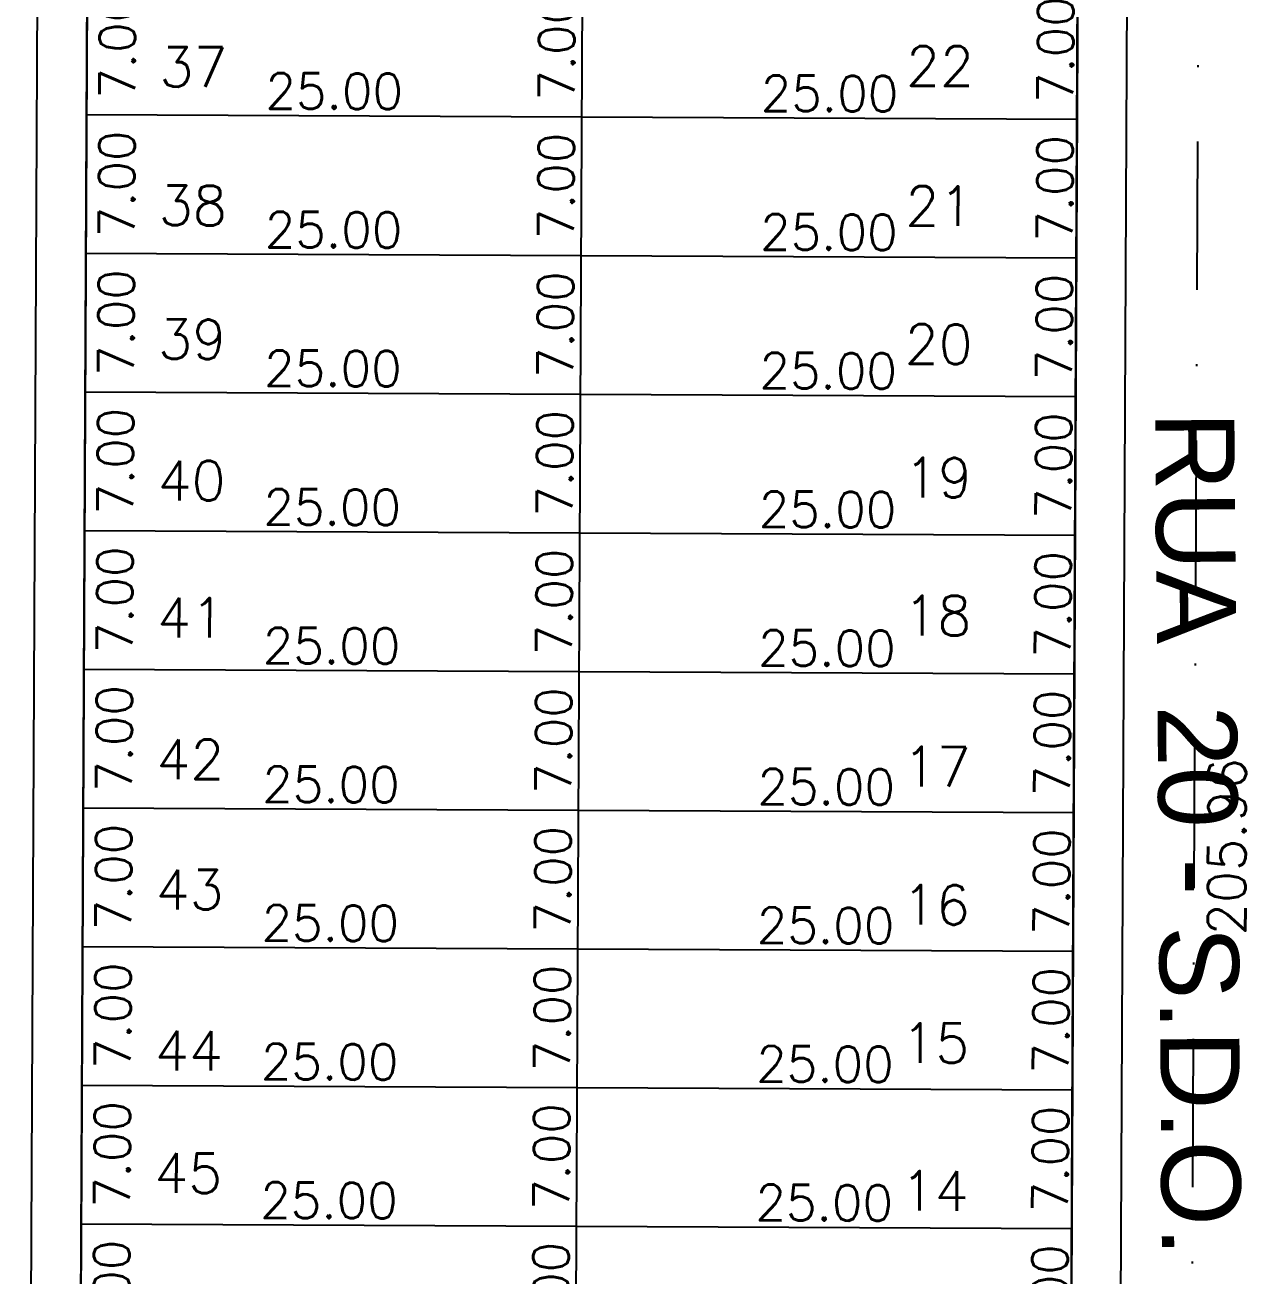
# Model space of a CAD drawing. Header units: millimetres. Extents: x -4430026 to 4783824, y 584 to 9593110.
# Drawn here: x 2801.4 to 2863.3, y 1777.1 to 1840.2 of the extents above; entities that cross this region are included whole.
import ezdxf
from ezdxf.enums import TextEntityAlignment as Align

# ---------------------------------------------------------------- set-up
doc = ezdxf.new("R2010")
doc.units = ezdxf.units.MM
doc.linetypes.add('DASHDOT', pattern=[1, 0.5, -0.25, 0, -0.25])
doc.linetypes.add('HIDDEN2', pattern=[0.1875, 0.125, -0.0625])
for name, color, linetype in [('boundary filipe', 6, 'Continuous'), ('Calçada', 1, 'Continuous'), ('Cota', 8, 'Continuous'), ('COTAS', 8, 'Continuous'), ('Lotes', 2, 'Continuous'), ('Nomes de Ruas', 3, 'Continuous'), ('Numero de lotes', 5, 'Continuous'), ('Projeção', 8, 'HIDDEN2'), ('QUADRA', 4, 'Continuous')]:
    doc.layers.add(name, color=color, linetype=linetype)
doc.styles.add('arcad1', font='romans.shx')
doc.styles.add('ARIAL', font='arial.ttf', dxfattribs={"height": 0.25})
doc.styles.add('ROMANS', font='romans.shx')
doc.dimstyles.new('BOLA100', dxfattribs={"dimscale": 0, "dimtxt": 1.9, "dimasz": 0.18, "dimexe": 0.18, "dimexo": 0.063, "dimgap": 0, "dimtad": 1, "dimzin": 4, "dimdsep": 46, "dimtxsty": 'ROMANS', "dimcen": 0.09, "dimse1": 1, "dimse2": 1, "dimsd1": 1, "dimsd2": 1, "dimclrt": 256, "dimaunit": 1, "dimadec": 4, "dimazin": 0, "dimtfac": 1.2, "dimtix": 1, "dimtmove": 2, "dimatfit": 3, "dimfxl": 1, "dimtvp": 2, "dimtolj": 1, "dimtzin": 4, "dimarcsym": 0})
doc.dimstyles.get("Standard").update_dxf_attribs({"dimtxt": 0.18, "dimasz": 0.18, "dimexe": 0.18, "dimexo": 0.0625, "dimgap": 0.09, "dimtad": 0, "dimtih": 1, "dimtoh": 1, "dimdec": 4, "dimzin": 0, "dimdsep": 46, "dimtxsty": 'Standard', "dimcen": 0.09, "dimadec": 0, "dimazin": 0, "dimtfac": 1, "dimtdec": 4, "dimtofl": 0, "dimtmove": 0, "dimatfit": 3, "dimfxl": 1, "dimtolj": 1, "dimtzin": 0, "dimarcsym": 0})

# ---------------------------------------------------------------- blocks, each defined once
blk = doc.blocks.new('*D14044')
at = {"layer": 'DEFPOINTS', "color": 0, "linetype": 'ByBlock'}
for p in [(2860.915, 1901.755), (2859.939, 1695.795), (2862.525, 1695.782)]:
    blk.add_point(p, dxfattribs=at)
at = {"layer": 'COTAS', "linetype": 'ByBlock', "insert": (2862.063, 1798.767), "char_height": 1.9, "attachment_point": 5, "rotation": 89.72858, "style": 'ROMANS'}
blk.add_mtext('\\A1;205.96', dxfattribs=at)
blk = doc.blocks.new('*D13031')
at = {"layer": 'DEFPOINTS', "color": 0}
for p in [(2829.534, 1842.615), (2854.534, 1842.497), (2854.523, 1840.132)]:
    blk.add_point(p, dxfattribs=at)
at = {"layer": 'Cota', "color": 41, "insert": (2842.04, 1843.791), "char_height": 1.8, "attachment_point": 5, "rotation": 359.72858, "style": 'ROMANS'}
blk.add_mtext('\\A1;25.00', dxfattribs=at)
blk = doc.blocks.new('*D12074')
at = {"layer": 'DEFPOINTS', "color": 0}
for p in [(2804.534, 1842.734), (2804.501, 1835.734), (2809.647, 1835.709)]:
    blk.add_point(p, dxfattribs=at)
at = {"layer": 'Cota', "color": 41, "insert": (2806.063, 1839.226), "char_height": 1.8, "attachment_point": 5, "rotation": 89.72858, "style": 'ROMANS'}
blk.add_mtext('\\A1;7.00', dxfattribs=at)
blk = doc.blocks.new('*D12075')
at = {"layer": 'DEFPOINTS', "color": 0}
for p in [(2804.501, 1835.734), (2829.501, 1835.615), (2829.49, 1833.251)]:
    blk.add_point(p, dxfattribs=at)
at = {"layer": 'Cota', "color": 41, "insert": (2817.007, 1836.91), "char_height": 1.8, "attachment_point": 5, "rotation": 359.72858, "style": 'ROMANS'}
blk.add_mtext('\\A1;25.00', dxfattribs=at)
blk = doc.blocks.new('*D12076')
at = {"layer": 'DEFPOINTS', "color": 0}
for p in [(2829.501, 1835.615), (2854.501, 1835.497), (2854.489, 1833.132)]:
    blk.add_point(p, dxfattribs=at)
at = {"layer": 'Cota', "color": 41, "insert": (2842.007, 1836.791), "char_height": 1.8, "attachment_point": 5, "rotation": 359.72858, "style": 'ROMANS'}
blk.add_mtext('\\A1;25.00', dxfattribs=at)
blk = doc.blocks.new('*D12077')
at = {"layer": 'DEFPOINTS', "color": 0}
for p in [(2854.534, 1842.497), (2854.501, 1835.497), (2857.001, 1835.485)]:
    blk.add_point(p, dxfattribs=at)
at = {"layer": 'Cota', "color": 41, "insert": (2853.417, 1839.002), "char_height": 1.8, "attachment_point": 5, "rotation": 89.72858, "style": 'ROMANS'}
blk.add_mtext('\\A1;7.00', dxfattribs=at)
blk = doc.blocks.new('*D12078')
at = {"layer": 'DEFPOINTS', "color": 0}
for p in [(2827.731, 1842.624), (2827.698, 1835.624), (2831.822, 1835.604)]:
    blk.add_point(p, dxfattribs=at)
at = {"layer": 'Cota', "color": 41, "insert": (2828.238, 1839.121), "char_height": 1.8, "attachment_point": 5, "rotation": 89.72858, "style": 'ROMANS'}
blk.add_mtext('\\A1;7.00', dxfattribs=at)
blk = doc.blocks.new('*D12079')
at = {"layer": 'DEFPOINTS', "color": 0}
for p in [(2804.501, 1835.734), (2804.468, 1828.734), (2809.614, 1828.709)]:
    blk.add_point(p, dxfattribs=at)
at = {"layer": 'Cota', "color": 41, "insert": (2806.03, 1832.226), "char_height": 1.8, "attachment_point": 5, "rotation": 89.72858, "style": 'ROMANS'}
blk.add_mtext('\\A1;7.00', dxfattribs=at)
blk = doc.blocks.new('*D12080')
at = {"layer": 'DEFPOINTS', "color": 0}
for p in [(2804.468, 1828.734), (2829.468, 1828.615), (2829.457, 1826.251)]:
    blk.add_point(p, dxfattribs=at)
at = {"layer": 'Cota', "color": 41, "insert": (2816.974, 1829.91), "char_height": 1.8, "attachment_point": 5, "rotation": 359.72858, "style": 'ROMANS'}
blk.add_mtext('\\A1;25.00', dxfattribs=at)
blk = doc.blocks.new('*D12081')
at = {"layer": 'DEFPOINTS', "color": 0}
for p in [(2829.468, 1828.615), (2854.467, 1828.497), (2854.456, 1826.132)]:
    blk.add_point(p, dxfattribs=at)
at = {"layer": 'Cota', "color": 41, "insert": (2841.973, 1829.791), "char_height": 1.8, "attachment_point": 5, "rotation": 359.72858, "style": 'ROMANS'}
blk.add_mtext('\\A1;25.00', dxfattribs=at)
blk = doc.blocks.new('*D12082')
at = {"layer": 'DEFPOINTS', "color": 0}
for p in [(2854.501, 1835.497), (2854.467, 1828.497), (2856.967, 1828.485)]:
    blk.add_point(p, dxfattribs=at)
at = {"layer": 'Cota', "color": 41, "insert": (2853.384, 1832.002), "char_height": 1.8, "attachment_point": 5, "rotation": 89.72858, "style": 'ROMANS'}
blk.add_mtext('\\A1;7.00', dxfattribs=at)
blk = doc.blocks.new('*D12083')
at = {"layer": 'DEFPOINTS', "color": 0}
for p in [(2827.698, 1835.624), (2827.665, 1828.624), (2831.789, 1828.604)]:
    blk.add_point(p, dxfattribs=at)
at = {"layer": 'Cota', "color": 41, "insert": (2828.205, 1832.121), "char_height": 1.8, "attachment_point": 5, "rotation": 89.72858, "style": 'ROMANS'}
blk.add_mtext('\\A1;7.00', dxfattribs=at)
blk = doc.blocks.new('*D12084')
at = {"layer": 'DEFPOINTS', "color": 0}
for p in [(2804.468, 1828.734), (2804.435, 1821.734), (2809.581, 1821.709)]:
    blk.add_point(p, dxfattribs=at)
at = {"layer": 'Cota', "color": 41, "insert": (2805.997, 1825.226), "char_height": 1.8, "attachment_point": 5, "rotation": 89.72858, "style": 'ROMANS'}
blk.add_mtext('\\A1;7.00', dxfattribs=at)
blk = doc.blocks.new('*D12085')
at = {"layer": 'DEFPOINTS', "color": 0}
for p in [(2804.435, 1821.734), (2829.435, 1821.615), (2829.423, 1819.251)]:
    blk.add_point(p, dxfattribs=at)
at = {"layer": 'Cota', "color": 41, "insert": (2816.941, 1822.91), "char_height": 1.8, "attachment_point": 5, "rotation": 359.72858, "style": 'ROMANS'}
blk.add_mtext('\\A1;25.00', dxfattribs=at)
blk = doc.blocks.new('*D12086')
at = {"layer": 'DEFPOINTS', "color": 0}
for p in [(2829.435, 1821.615), (2854.434, 1821.497), (2854.423, 1819.132)]:
    blk.add_point(p, dxfattribs=at)
at = {"layer": 'Cota', "color": 41, "insert": (2841.94, 1822.792), "char_height": 1.8, "attachment_point": 5, "rotation": 359.72858, "style": 'ROMANS'}
blk.add_mtext('\\A1;25.00', dxfattribs=at)
blk = doc.blocks.new('*D12087')
at = {"layer": 'DEFPOINTS', "color": 0}
for p in [(2854.467, 1828.497), (2854.434, 1821.497), (2856.934, 1821.485)]:
    blk.add_point(p, dxfattribs=at)
at = {"layer": 'Cota', "color": 41, "insert": (2853.351, 1825.002), "char_height": 1.8, "attachment_point": 5, "rotation": 89.72858, "style": 'ROMANS'}
blk.add_mtext('\\A1;7.00', dxfattribs=at)
blk = doc.blocks.new('*D12088')
at = {"layer": 'DEFPOINTS', "color": 0}
for p in [(2827.665, 1828.624), (2827.632, 1821.624), (2831.756, 1821.604)]:
    blk.add_point(p, dxfattribs=at)
at = {"layer": 'Cota', "color": 41, "insert": (2828.172, 1825.121), "char_height": 1.8, "attachment_point": 5, "rotation": 89.72858, "style": 'ROMANS'}
blk.add_mtext('\\A1;7.00', dxfattribs=at)
blk = doc.blocks.new('*D12089')
at = {"layer": 'DEFPOINTS', "color": 0}
for p in [(2804.435, 1821.734), (2804.402, 1814.734), (2809.547, 1814.71)]:
    blk.add_point(p, dxfattribs=at)
at = {"layer": 'Cota', "color": 41, "insert": (2805.964, 1818.227), "char_height": 1.8, "attachment_point": 5, "rotation": 89.72858, "style": 'ROMANS'}
blk.add_mtext('\\A1;7.00', dxfattribs=at)
blk = doc.blocks.new('*D12090')
at = {"layer": 'DEFPOINTS', "color": 0}
for p in [(2804.402, 1814.734), (2829.401, 1814.615), (2829.39, 1812.251)]:
    blk.add_point(p, dxfattribs=at)
at = {"layer": 'Cota', "color": 41, "insert": (2816.907, 1815.91), "char_height": 1.8, "attachment_point": 5, "rotation": 359.72858, "style": 'ROMANS'}
blk.add_mtext('\\A1;25.00', dxfattribs=at)
blk = doc.blocks.new('*D12091')
at = {"layer": 'DEFPOINTS', "color": 0}
for p in [(2829.401, 1814.615), (2854.401, 1814.497), (2854.39, 1812.132)]:
    blk.add_point(p, dxfattribs=at)
at = {"layer": 'Cota', "color": 41, "insert": (2841.907, 1815.792), "char_height": 1.8, "attachment_point": 5, "rotation": 359.72858, "style": 'ROMANS'}
blk.add_mtext('\\A1;25.00', dxfattribs=at)
blk = doc.blocks.new('*D12092')
at = {"layer": 'DEFPOINTS', "color": 0}
for p in [(2854.434, 1821.497), (2854.401, 1814.497), (2856.901, 1814.485)]:
    blk.add_point(p, dxfattribs=at)
at = {"layer": 'Cota', "color": 41, "insert": (2853.318, 1818.002), "char_height": 1.8, "attachment_point": 5, "rotation": 89.72858, "style": 'ROMANS'}
blk.add_mtext('\\A1;7.00', dxfattribs=at)
blk = doc.blocks.new('*D12093')
at = {"layer": 'DEFPOINTS', "color": 0}
for p in [(2827.632, 1821.624), (2827.599, 1814.624), (2831.722, 1814.605)]:
    blk.add_point(p, dxfattribs=at)
at = {"layer": 'Cota', "color": 41, "insert": (2828.139, 1818.122), "char_height": 1.8, "attachment_point": 5, "rotation": 89.72858, "style": 'ROMANS'}
blk.add_mtext('\\A1;7.00', dxfattribs=at)
blk = doc.blocks.new('*D12094')
at = {"layer": 'DEFPOINTS', "color": 0}
for p in [(2804.402, 1814.734), (2804.369, 1807.734), (2809.514, 1807.71)]:
    blk.add_point(p, dxfattribs=at)
at = {"layer": 'Cota', "color": 41, "insert": (2805.931, 1811.227), "char_height": 1.8, "attachment_point": 5, "rotation": 89.72858, "style": 'ROMANS'}
blk.add_mtext('\\A1;7.00', dxfattribs=at)
blk = doc.blocks.new('*D12095')
at = {"layer": 'DEFPOINTS', "color": 0}
for p in [(2804.369, 1807.734), (2829.368, 1807.616), (2829.357, 1805.251)]:
    blk.add_point(p, dxfattribs=at)
at = {"layer": 'Cota', "color": 41, "insert": (2816.874, 1808.91), "char_height": 1.8, "attachment_point": 5, "rotation": 359.72858, "style": 'ROMANS'}
blk.add_mtext('\\A1;25.00', dxfattribs=at)
blk = doc.blocks.new('*D12096')
at = {"layer": 'DEFPOINTS', "color": 0}
for p in [(2829.368, 1807.616), (2854.368, 1807.497), (2854.357, 1805.133)]:
    blk.add_point(p, dxfattribs=at)
at = {"layer": 'Cota', "color": 41, "insert": (2841.874, 1808.792), "char_height": 1.8, "attachment_point": 5, "rotation": 359.72858, "style": 'ROMANS'}
blk.add_mtext('\\A1;25.00', dxfattribs=at)
blk = doc.blocks.new('*D12097')
at = {"layer": 'DEFPOINTS', "color": 0}
for p in [(2854.401, 1814.497), (2854.368, 1807.497), (2856.868, 1807.485)]:
    blk.add_point(p, dxfattribs=at)
at = {"layer": 'Cota', "color": 41, "insert": (2853.285, 1811.002), "char_height": 1.8, "attachment_point": 5, "rotation": 89.72858, "style": 'ROMANS'}
blk.add_mtext('\\A1;7.00', dxfattribs=at)
blk = doc.blocks.new('*D12098')
at = {"layer": 'DEFPOINTS', "color": 0}
for p in [(2827.599, 1814.624), (2827.565, 1807.624), (2831.689, 1807.605)]:
    blk.add_point(p, dxfattribs=at)
at = {"layer": 'Cota', "color": 41, "insert": (2828.106, 1811.122), "char_height": 1.8, "attachment_point": 5, "rotation": 89.72858, "style": 'ROMANS'}
blk.add_mtext('\\A1;7.00', dxfattribs=at)
blk = doc.blocks.new('*D12099')
at = {"layer": 'DEFPOINTS', "color": 0}
for p in [(2804.369, 1807.734), (2804.335, 1800.734), (2809.481, 1800.71)]:
    blk.add_point(p, dxfattribs=at)
at = {"layer": 'Cota', "color": 41, "insert": (2805.898, 1804.227), "char_height": 1.8, "attachment_point": 5, "rotation": 89.72858, "style": 'ROMANS'}
blk.add_mtext('\\A1;7.00', dxfattribs=at)
blk = doc.blocks.new('*D12100')
at = {"layer": 'DEFPOINTS', "color": 0}
for p in [(2804.335, 1800.734), (2829.335, 1800.616), (2829.324, 1798.251)]:
    blk.add_point(p, dxfattribs=at)
at = {"layer": 'Cota', "color": 41, "insert": (2816.841, 1801.91), "char_height": 1.8, "attachment_point": 5, "rotation": 359.72858, "style": 'ROMANS'}
blk.add_mtext('\\A1;25.00', dxfattribs=at)
blk = doc.blocks.new('*D12101')
at = {"layer": 'DEFPOINTS', "color": 0}
for p in [(2829.335, 1800.616), (2854.335, 1800.497), (2854.324, 1798.133)]:
    blk.add_point(p, dxfattribs=at)
at = {"layer": 'Cota', "color": 41, "insert": (2841.841, 1801.792), "char_height": 1.8, "attachment_point": 5, "rotation": 359.72858, "style": 'ROMANS'}
blk.add_mtext('\\A1;25.00', dxfattribs=at)
blk = doc.blocks.new('*D12102')
at = {"layer": 'DEFPOINTS', "color": 0}
for p in [(2854.368, 1807.497), (2854.335, 1800.497), (2856.835, 1800.485)]:
    blk.add_point(p, dxfattribs=at)
at = {"layer": 'Cota', "color": 41, "insert": (2853.251, 1804.002), "char_height": 1.8, "attachment_point": 5, "rotation": 89.72858, "style": 'ROMANS'}
blk.add_mtext('\\A1;7.00', dxfattribs=at)
blk = doc.blocks.new('*D12103')
at = {"layer": 'DEFPOINTS', "color": 0}
for p in [(2827.565, 1807.624), (2827.532, 1800.624), (2831.656, 1800.605)]:
    blk.add_point(p, dxfattribs=at)
at = {"layer": 'Cota', "color": 41, "insert": (2828.073, 1804.122), "char_height": 1.8, "attachment_point": 5, "rotation": 89.72858, "style": 'ROMANS'}
blk.add_mtext('\\A1;7.00', dxfattribs=at)
blk = doc.blocks.new('*D12104')
at = {"layer": 'DEFPOINTS', "color": 0}
for p in [(2804.335, 1800.734), (2804.302, 1793.734), (2809.448, 1793.71)]:
    blk.add_point(p, dxfattribs=at)
at = {"layer": 'Cota', "color": 41, "insert": (2805.865, 1797.227), "char_height": 1.8, "attachment_point": 5, "rotation": 89.72858, "style": 'ROMANS'}
blk.add_mtext('\\A1;7.00', dxfattribs=at)
blk = doc.blocks.new('*D12105')
at = {"layer": 'DEFPOINTS', "color": 0}
for p in [(2804.302, 1793.734), (2829.302, 1793.616), (2829.291, 1791.251)]:
    blk.add_point(p, dxfattribs=at)
at = {"layer": 'Cota', "color": 41, "insert": (2816.808, 1794.91), "char_height": 1.8, "attachment_point": 5, "rotation": 359.72858, "style": 'ROMANS'}
blk.add_mtext('\\A1;25.00', dxfattribs=at)
blk = doc.blocks.new('*D12106')
at = {"layer": 'DEFPOINTS', "color": 0}
for p in [(2829.302, 1793.616), (2854.302, 1793.497), (2854.29, 1791.133)]:
    blk.add_point(p, dxfattribs=at)
at = {"layer": 'Cota', "color": 41, "insert": (2841.808, 1794.792), "char_height": 1.8, "attachment_point": 5, "rotation": 359.72858, "style": 'ROMANS'}
blk.add_mtext('\\A1;25.00', dxfattribs=at)
blk = doc.blocks.new('*D12107')
at = {"layer": 'DEFPOINTS', "color": 0}
for p in [(2854.335, 1800.497), (2854.302, 1793.497), (2856.802, 1793.485)]:
    blk.add_point(p, dxfattribs=at)
at = {"layer": 'Cota', "color": 41, "insert": (2853.218, 1797.002), "char_height": 1.8, "attachment_point": 5, "rotation": 89.72858, "style": 'ROMANS'}
blk.add_mtext('\\A1;7.00', dxfattribs=at)
blk = doc.blocks.new('*D12108')
at = {"layer": 'DEFPOINTS', "color": 0}
for p in [(2827.532, 1800.624), (2827.499, 1793.624), (2831.623, 1793.605)]:
    blk.add_point(p, dxfattribs=at)
at = {"layer": 'Cota', "color": 41, "insert": (2828.04, 1797.122), "char_height": 1.8, "attachment_point": 5, "rotation": 89.72858, "style": 'ROMANS'}
blk.add_mtext('\\A1;7.00', dxfattribs=at)
blk = doc.blocks.new('*D12109')
at = {"layer": 'DEFPOINTS', "color": 0}
for p in [(2804.302, 1793.734), (2804.269, 1786.734), (2809.415, 1786.71)]:
    blk.add_point(p, dxfattribs=at)
at = {"layer": 'Cota', "color": 41, "insert": (2805.831, 1790.227), "char_height": 1.8, "attachment_point": 5, "rotation": 89.72858, "style": 'ROMANS'}
blk.add_mtext('\\A1;7.00', dxfattribs=at)
blk = doc.blocks.new('*D12110')
at = {"layer": 'DEFPOINTS', "color": 0}
for p in [(2804.269, 1786.734), (2829.269, 1786.616), (2829.258, 1784.251)]:
    blk.add_point(p, dxfattribs=at)
at = {"layer": 'Cota', "color": 41, "insert": (2816.775, 1787.91), "char_height": 1.8, "attachment_point": 5, "rotation": 359.72858, "style": 'ROMANS'}
blk.add_mtext('\\A1;25.00', dxfattribs=at)
blk = doc.blocks.new('*D12111')
at = {"layer": 'DEFPOINTS', "color": 0}
for p in [(2829.269, 1786.616), (2854.269, 1786.497), (2854.257, 1784.133)]:
    blk.add_point(p, dxfattribs=at)
at = {"layer": 'Cota', "color": 41, "insert": (2841.775, 1787.792), "char_height": 1.8, "attachment_point": 5, "rotation": 359.72858, "style": 'ROMANS'}
blk.add_mtext('\\A1;25.00', dxfattribs=at)
blk = doc.blocks.new('*D12112')
at = {"layer": 'DEFPOINTS', "color": 0}
for p in [(2854.302, 1793.497), (2854.269, 1786.497), (2856.768, 1786.486)]:
    blk.add_point(p, dxfattribs=at)
at = {"layer": 'Cota', "color": 41, "insert": (2853.185, 1790.003), "char_height": 1.8, "attachment_point": 5, "rotation": 89.72858, "style": 'ROMANS'}
blk.add_mtext('\\A1;7.00', dxfattribs=at)
blk = doc.blocks.new('*D12113')
at = {"layer": 'DEFPOINTS', "color": 0}
for p in [(2827.499, 1793.624), (2827.466, 1786.624), (2831.59, 1786.605)]:
    blk.add_point(p, dxfattribs=at)
at = {"layer": 'Cota', "color": 41, "insert": (2828.006, 1790.122), "char_height": 1.8, "attachment_point": 5, "rotation": 89.72858, "style": 'ROMANS'}
blk.add_mtext('\\A1;7.00', dxfattribs=at)
blk = doc.blocks.new('*D12114')
at = {"layer": 'DEFPOINTS', "color": 0}
for p in [(2804.269, 1786.734), (2804.236, 1779.734), (2809.382, 1779.71)]:
    blk.add_point(p, dxfattribs=at)
at = {"layer": 'Cota', "color": 41, "insert": (2805.798, 1783.227), "char_height": 1.8, "attachment_point": 5, "rotation": 89.72858, "style": 'ROMANS'}
blk.add_mtext('\\A1;7.00', dxfattribs=at)
blk = doc.blocks.new('*D12115')
at = {"layer": 'DEFPOINTS', "color": 0}
for p in [(2804.236, 1779.734), (2829.236, 1779.616), (2829.224, 1777.251)]:
    blk.add_point(p, dxfattribs=at)
at = {"layer": 'Cota', "color": 41, "insert": (2816.742, 1780.91), "char_height": 1.8, "attachment_point": 5, "rotation": 359.72858, "style": 'ROMANS'}
blk.add_mtext('\\A1;25.00', dxfattribs=at)
blk = doc.blocks.new('*D12116')
at = {"layer": 'DEFPOINTS', "color": 0}
for p in [(2829.236, 1779.616), (2854.235, 1779.497), (2854.224, 1777.133)]:
    blk.add_point(p, dxfattribs=at)
at = {"layer": 'Cota', "color": 41, "insert": (2841.741, 1780.792), "char_height": 1.8, "attachment_point": 5, "rotation": 359.72858, "style": 'ROMANS'}
blk.add_mtext('\\A1;25.00', dxfattribs=at)
blk = doc.blocks.new('*D12117')
at = {"layer": 'DEFPOINTS', "color": 0}
for p in [(2854.269, 1786.497), (2854.235, 1779.497), (2856.735, 1779.486)]:
    blk.add_point(p, dxfattribs=at)
at = {"layer": 'Cota', "color": 41, "insert": (2853.152, 1783.003), "char_height": 1.8, "attachment_point": 5, "rotation": 89.72858, "style": 'ROMANS'}
blk.add_mtext('\\A1;7.00', dxfattribs=at)
blk = doc.blocks.new('*D12118')
at = {"layer": 'DEFPOINTS', "color": 0}
for p in [(2827.466, 1786.624), (2827.433, 1779.624), (2831.557, 1779.605)]:
    blk.add_point(p, dxfattribs=at)
at = {"layer": 'Cota', "color": 41, "insert": (2827.973, 1783.122), "char_height": 1.8, "attachment_point": 5, "rotation": 89.72858, "style": 'ROMANS'}
blk.add_mtext('\\A1;7.00', dxfattribs=at)
blk = doc.blocks.new('*D12119')
at = {"layer": 'DEFPOINTS', "color": 0}
for p in [(2804.236, 1779.734), (2804.203, 1772.734), (2809.348, 1772.71)]:
    blk.add_point(p, dxfattribs=at)
at = {"layer": 'Cota', "color": 41, "insert": (2805.765, 1776.227), "char_height": 1.8, "attachment_point": 5, "rotation": 89.72858, "style": 'ROMANS'}
blk.add_mtext('\\A1;7.00', dxfattribs=at)
blk = doc.blocks.new('*D12122')
at = {"layer": 'DEFPOINTS', "color": 0}
for p in [(2854.235, 1779.497), (2854.202, 1772.498), (2856.702, 1772.486)]:
    blk.add_point(p, dxfattribs=at)
at = {"layer": 'Cota', "color": 41, "insert": (2853.119, 1776.003), "char_height": 1.8, "attachment_point": 5, "rotation": 89.72858, "style": 'ROMANS'}
blk.add_mtext('\\A1;7.00', dxfattribs=at)
blk = doc.blocks.new('*D12123')
at = {"layer": 'DEFPOINTS', "color": 0}
for p in [(2827.433, 1779.624), (2827.4, 1772.625), (2831.523, 1772.605)]:
    blk.add_point(p, dxfattribs=at)
at = {"layer": 'Cota', "color": 41, "insert": (2827.94, 1776.122), "char_height": 1.8, "attachment_point": 5, "rotation": 89.72858, "style": 'ROMANS'}
blk.add_mtext('\\A1;7.00', dxfattribs=at)

msp = doc.modelspace()

# ---------------------------------------------------------------- linework, layer by layer
at = {"layer": 'boundary filipe', "linetype": 'ByBlock'}
for p, q in [((2853.895, 1707.729, 2.439), (2854.785, 1895.541, 2.439)), ((2804.78, 1894.623, 2.439), (2803.89, 1706.811, 2.439))]:
    msp.add_line(p, q, dxfattribs=at)
at = {"layer": 'boundary filipe', "elevation": 2.439}
msp.add_lwpolyline([(2854.781, 1895.739), (2804.777, 1894.821), (2803.883, 1705.263), (2853.888, 1706.182), (2854.781, 1895.739)], dxfattribs=at)
at = {"layer": 'Calçada'}
for p, q in [((2856.404, 1709.589, 2.439), (2857.269, 1892.146, 2.439)), ((2801.4, 1708.856, 2.439), (2802.265, 1891.413, 2.439))]:
    msp.add_line(p, q, dxfattribs=at)
at = {"layer": 'Lotes'}
for p, q in [((2828.886, 1705.722, 2.439), (2829.784, 1895.28, 2.439)), ((2804.501, 1835.734, 2.439), (2854.501, 1835.497, 2.439)), ((2804.468, 1828.734, 2.439), (2854.467, 1828.497, 2.439)), ((2804.435, 1821.734, 2.439), (2854.434, 1821.497, 2.439)), ((2804.402, 1814.734, 2.439), (2854.401, 1814.497, 2.439)), ((2804.369, 1807.734, 2.439), (2854.368, 1807.497, 2.439)), ((2804.335, 1800.734, 2.439), (2854.335, 1800.497, 2.439)), ((2804.302, 1793.734, 2.439), (2854.302, 1793.497, 2.439)), ((2804.269, 1786.734, 2.439), (2854.269, 1786.497, 2.439)), ((2804.236, 1779.734, 2.439), (2854.235, 1779.497, 2.439))]:
    msp.add_line(p, q, dxfattribs=at)
at = {"layer": 'Projeção', "linetype": 'DASHDOT', "ltscale": 15}
msp.add_line((2859.058, 1509.775, 2.439), (2861.205, 1963.073, 2.439), dxfattribs=at)
at = {"layer": 'QUADRA', "elevation": 2.439}
msp.add_lwpolyline([(2854.786, 1895.739), (2853.888, 1706.181), (2803.883, 1705.263), (2804.781, 1894.821)], close=True, dxfattribs=at)

# ---------------------------------------------------------------- texts
at = {"layer": 'Nomes de Ruas', "extrusion": (0.018825, 0.084574, 0.996239), "style": 'ARIAL'}
msp.add_text('RUA  20 - S.D.O.', height=4, rotation=102.96746, dxfattribs=at).set_placement((-2394.565, -2389.07, 210.227))
msp.add_text('RUA  20 - S.D.O.', height=4, rotation=102.96746, dxfattribs=at).set_placement((-2394.565, -2389.07, 210.227))
at = {"layer": 'Numero de lotes', "style": 'arcad1'}
for s, p in [('37', (2809.905, 1838.133, 2.439)), ('22', (2847.585, 1838.178, 2.439)), ('38', (2809.872, 1831.139, 2.439)), ('21', (2847.551, 1831.116, 2.439)), ('39', (2809.84, 1824.386, 2.439)), ('20', (2847.518, 1824.139, 2.439)), ('40', (2809.806, 1817.246, 2.439)), ('19', (2847.486, 1817.395, 2.439)), ('41', (2809.774, 1810.332, 2.439)), ('18', (2847.453, 1810.432, 2.439)), ('42', (2809.74, 1803.177, 2.439)), ('17', (2847.417, 1802.806, 2.439)), ('43', (2809.709, 1796.599, 2.439)), ('16', (2847.384, 1795.829, 2.439)), ('15', (2847.351, 1788.851, 2.439)), ('44', (2809.67, 1788.465, 2.439)), ('45', (2809.641, 1782.284, 2.439)), ('14', (2847.316, 1781.388, 2.439))]:
    msp.add_text(s, height=2, rotation=359.72858, dxfattribs=at).set_placement(p, align=Align.MIDDLE_CENTER)

# ---------------------------------------------------------------- dimensions: what is measured, and where the dimension line sits
at = {"layer": 'Cota'}
for base, p1, p2, picture, middle in [((2854.523, 1840.132, 2.439), (2829.534, 1842.615, 2.439), (2854.534, 1842.497, 2.439), '*D13031', (2842.04, 1843.791, 2.439)), ((2854.489, 1833.132, 2.439), (2829.501, 1835.615, 2.439), (2854.501, 1835.497, 2.439), '*D12076', (2842.007, 1836.791, 2.439)), ((2854.456, 1826.132, 2.439), (2829.468, 1828.615, 2.439), (2854.467, 1828.497, 2.439), '*D12081', (2841.973, 1829.791, 2.439)), ((2854.423, 1819.132, 2.439), (2829.435, 1821.615, 2.439), (2854.434, 1821.497, 2.439), '*D12086', (2841.94, 1822.792, 2.439)), ((2854.39, 1812.132, 2.439), (2829.401, 1814.615, 2.439), (2854.401, 1814.497, 2.439), '*D12091', (2841.907, 1815.792, 2.439)), ((2854.357, 1805.133, 2.439), (2829.368, 1807.616, 2.439), (2854.368, 1807.497, 2.439), '*D12096', (2841.874, 1808.792, 2.439)), ((2854.324, 1798.133, 2.439), (2829.335, 1800.616, 2.439), (2854.335, 1800.497, 2.439), '*D12101', (2841.841, 1801.792, 2.439)), ((2854.29, 1791.133, 2.439), (2829.302, 1793.616, 2.439), (2854.302, 1793.497, 2.439), '*D12106', (2841.808, 1794.792, 2.439)), ((2854.257, 1784.133, 2.439), (2829.269, 1786.616, 2.439), (2854.269, 1786.497, 2.439), '*D12111', (2841.775, 1787.792, 2.439)), ((2854.224, 1777.133, 2.439), (2829.236, 1779.616, 2.439), (2854.235, 1779.497, 2.439), '*D12116', (2841.741, 1780.792, 2.439))]:
    dim = msp.add_linear_dim(base=base, p1=p1, p2=p2, angle=179.72858, dimstyle='Standard', override={"dimtxt": 1.8, "dimexo": 0.063, "dimgap": 0, "dimtih": 0, "dimtoh": 0, "dimdec": 2, "dimzin": 4, "dimtxsty": 'ROMANS', "dimse1": 1, "dimse2": 1, "dimsd1": 1, "dimsd2": 1, "dimclrt": 41, "dimtfac": 1.2, "dimtdec": 2, "dimtix": 1, "dimtofl": 1, "dimtmove": 2, "dimfxl": 0.18, "dimfxlon": 1, "dimtvp": 2, "dimtzin": 4}, dxfattribs=at)
    dim.commit()
    dim.dimension.update_dxf_attribs({"geometry": picture, "text_midpoint": middle})
for p1, p2, distance, picture, middle in [((2804.534, 1842.734, 2.439), (2804.501, 1835.734, 2.439), 5.146, '*D12074', (2806.063, 1839.226, 2.439)), ((2827.731, 1842.624, 2.439), (2827.698, 1835.624, 2.439), 4.124, '*D12078', (2828.238, 1839.121, 2.439)), ((2854.534, 1842.497, 2.439), (2854.501, 1835.497, 2.439), 2.5, '*D12077', (2853.417, 1839.002, 2.439)), ((2804.501, 1835.734, 2.439), (2829.501, 1835.615, 2.439), -2.365, '*D12075', (2817.007, 1836.91, 2.439)), ((2804.501, 1835.734, 2.439), (2804.468, 1828.734, 2.439), 5.146, '*D12079', (2806.03, 1832.226, 2.439)), ((2827.698, 1835.624, 2.439), (2827.665, 1828.624, 2.439), 4.124, '*D12083', (2828.205, 1832.121, 2.439)), ((2854.501, 1835.497, 2.439), (2854.467, 1828.497, 2.439), 2.5, '*D12082', (2853.384, 1832.002, 2.439)), ((2804.468, 1828.734, 2.439), (2829.468, 1828.615, 2.439), -2.365, '*D12080', (2816.974, 1829.91, 2.439)), ((2804.468, 1828.734, 2.439), (2804.435, 1821.734, 2.439), 5.146, '*D12084', (2805.997, 1825.226, 2.439)), ((2827.665, 1828.624, 2.439), (2827.632, 1821.624, 2.439), 4.124, '*D12088', (2828.172, 1825.121, 2.439)), ((2854.467, 1828.497, 2.439), (2854.434, 1821.497, 2.439), 2.5, '*D12087', (2853.351, 1825.002, 2.439)), ((2804.435, 1821.734, 2.439), (2829.435, 1821.615, 2.439), -2.365, '*D12085', (2816.941, 1822.91, 2.439)), ((2804.435, 1821.734, 2.439), (2804.402, 1814.734, 2.439), 5.146, '*D12089', (2805.964, 1818.227, 2.439)), ((2827.632, 1821.624, 2.439), (2827.599, 1814.624, 2.439), 4.124, '*D12093', (2828.139, 1818.122, 2.439)), ((2854.434, 1821.497, 2.439), (2854.401, 1814.497, 2.439), 2.5, '*D12092', (2853.318, 1818.002, 2.439)), ((2804.402, 1814.734, 2.439), (2829.401, 1814.615, 2.439), -2.365, '*D12090', (2816.907, 1815.91, 2.439)), ((2804.402, 1814.734, 2.439), (2804.369, 1807.734, 2.439), 5.146, '*D12094', (2805.931, 1811.227, 2.439)), ((2827.599, 1814.624, 2.439), (2827.565, 1807.624, 2.439), 4.124, '*D12098', (2828.106, 1811.122, 2.439)), ((2854.401, 1814.497, 2.439), (2854.368, 1807.497, 2.439), 2.5, '*D12097', (2853.285, 1811.002, 2.439)), ((2804.369, 1807.734, 2.439), (2829.368, 1807.616, 2.439), -2.365, '*D12095', (2816.874, 1808.91, 2.439)), ((2804.369, 1807.734, 2.439), (2804.335, 1800.734, 2.439), 5.146, '*D12099', (2805.898, 1804.227, 2.439)), ((2827.565, 1807.624, 2.439), (2827.532, 1800.624, 2.439), 4.124, '*D12103', (2828.073, 1804.122, 2.439)), ((2854.368, 1807.497, 2.439), (2854.335, 1800.497, 2.439), 2.5, '*D12102', (2853.251, 1804.002, 2.439)), ((2804.335, 1800.734, 2.439), (2829.335, 1800.616, 2.439), -2.365, '*D12100', (2816.841, 1801.91, 2.439)), ((2804.335, 1800.734, 2.439), (2804.302, 1793.734, 2.439), 5.146, '*D12104', (2805.865, 1797.227, 2.439)), ((2827.532, 1800.624, 2.439), (2827.499, 1793.624, 2.439), 4.124, '*D12108', (2828.04, 1797.122, 2.439)), ((2854.335, 1800.497, 2.439), (2854.302, 1793.497, 2.439), 2.5, '*D12107', (2853.218, 1797.002, 2.439)), ((2804.302, 1793.734, 2.439), (2829.302, 1793.616, 2.439), -2.365, '*D12105', (2816.808, 1794.91, 2.439)), ((2804.302, 1793.734, 2.439), (2804.269, 1786.734, 2.439), 5.146, '*D12109', (2805.831, 1790.227, 2.439)), ((2827.499, 1793.624, 2.439), (2827.466, 1786.624, 2.439), 4.124, '*D12113', (2828.006, 1790.122, 2.439)), ((2854.302, 1793.497, 2.439), (2854.269, 1786.497, 2.439), 2.5, '*D12112', (2853.185, 1790.003, 2.439)), ((2804.269, 1786.734, 2.439), (2829.269, 1786.616, 2.439), -2.365, '*D12110', (2816.775, 1787.91, 2.439)), ((2804.269, 1786.734, 2.439), (2804.236, 1779.734, 2.439), 5.146, '*D12114', (2805.798, 1783.227, 2.439)), ((2827.466, 1786.624, 2.439), (2827.433, 1779.624, 2.439), 4.124, '*D12118', (2827.973, 1783.122, 2.439)), ((2854.269, 1786.497, 2.439), (2854.235, 1779.497, 2.439), 2.5, '*D12117', (2853.152, 1783.003, 2.439)), ((2804.236, 1779.734, 2.439), (2829.236, 1779.616, 2.439), -2.365, '*D12115', (2816.742, 1780.91, 2.439)), ((2804.236, 1779.734, 2.439), (2804.203, 1772.734, 2.439), 5.146, '*D12119', (2805.765, 1776.227, 2.439)), ((2827.433, 1779.624, 2.439), (2827.4, 1772.625, 2.439), 4.124, '*D12123', (2827.94, 1776.122, 2.439)), ((2854.235, 1779.497, 2.439), (2854.202, 1772.498, 2.439), 2.5, '*D12122', (2853.119, 1776.003, 2.439))]:
    dim = msp.add_aligned_dim(p1=p1, p2=p2, distance=distance, dimstyle='Standard', override={"dimtxt": 1.8, "dimexo": 0.063, "dimgap": 0, "dimtih": 0, "dimtoh": 0, "dimdec": 2, "dimzin": 4, "dimtxsty": 'ROMANS', "dimse1": 1, "dimse2": 1, "dimsd1": 1, "dimsd2": 1, "dimclrt": 41, "dimtfac": 1.2, "dimtdec": 2, "dimtix": 1, "dimtofl": 1, "dimtmove": 2, "dimfxl": 0.18, "dimfxlon": 1, "dimtvp": 2, "dimtzin": 4}, dxfattribs=at)
    dim.commit()
    dim.dimension.update_dxf_attribs({"geometry": picture, "text_midpoint": middle})
at = {"layer": 'COTAS', "linetype": 'ByBlock'}
dim = msp.add_aligned_dim(p1=(2860.915, 1901.755, 2.439), p2=(2859.939, 1695.795, 2.439), distance=2.587, dimstyle='BOLA100', override={"dimscale": 1, "dimfxl": 0.18}, dxfattribs=at)
dim.commit()
dim.dimension.update_dxf_attribs({"geometry": '*D14044', "text_midpoint": (2862.063, 1798.767, 2.439)})

doc.saveas('drawing.dxf')
